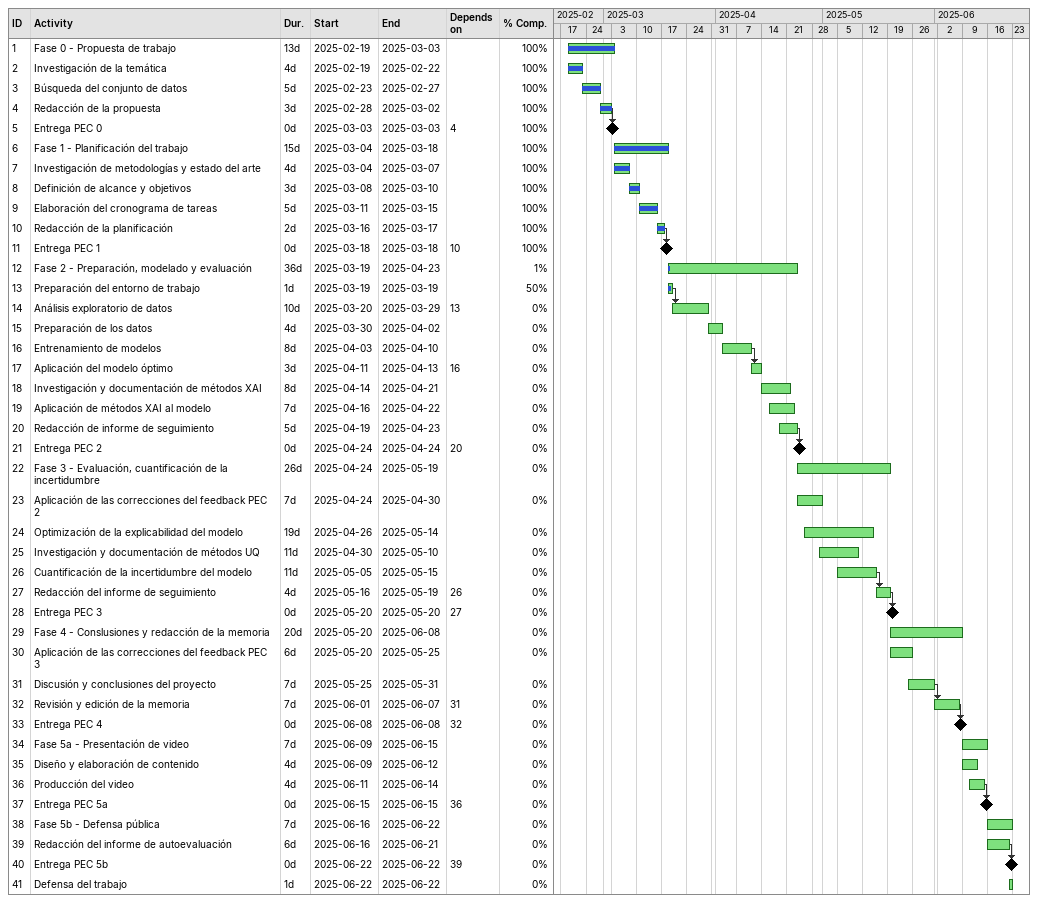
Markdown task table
| ID | Task | Duration | Start | Finish | Predecessors | % complete |
|---|---|---|---|---|---|---|
| 1 | Fase 0 - Propuesta de trabajo | 13d | 2025-02-19 | 2025-03-03 |  | 100 |
| 2 | Investigación de la temática | 4d | 2025-02-19 | 2025-02-22 |  | 100 |
| 3 | Búsqueda del conjunto de datos | 5d | 2025-02-23 | 2025-02-27 |  | 100 |
| 4 | Redacción de la propuesta | 3d | 2025-02-28 | 2025-03-02 |  | 100 |
| 5 | Entrega PEC 0 | 0d | 2025-03-03 | 2025-03-03 | 4 | 100 |
| 6 | Fase 1 - Planificación del trabajo | 15d | 2025-03-04 | 2025-03-18 |  | 100 |
| 7 | Investigación de metodologías y estado del arte | 4d | 2025-03-04 | 2025-03-07 |  | 100 |
| 8 | Definición de alcance y objetivos | 3d | 2025-03-08 | 2025-03-10 |  | 100 |
| 9 | Elaboración del cronograma de tareas | 5d | 2025-03-11 | 2025-03-15 |  | 100 |
| 10 | Redacción de la planificación | 2d | 2025-03-16 | 2025-03-17 |  | 100 |
| 11 | Entrega PEC 1 | 0d | 2025-03-18 | 2025-03-18 | 10 | 100 |
| 12 | Fase 2 - Preparación, modelado y evaluación | 36d | 2025-03-19 | 2025-04-23 |  | 1 |
| 13 | Preparación del entorno de trabajo | 1d | 2025-03-19 | 2025-03-19 |  | 50 |
| 14 | Análisis exploratorio de datos | 10d | 2025-03-20 | 2025-03-29 | 13 | 0 |
| 15 | Preparación de los datos | 4d | 2025-03-30 | 2025-04-02 |  | 0 |
| 16 | Entrenamiento de modelos | 8d | 2025-04-03 | 2025-04-10 |  | 0 |
| 17 | Aplicación del modelo óptimo | 3d | 2025-04-11 | 2025-04-13 | 16 | 0 |
| 18 | Investigación y documentación de métodos XAI | 8d | 2025-04-14 | 2025-04-21 |  | 0 |
| 19 | Aplicación de métodos XAI al modelo | 7d | 2025-04-16 | 2025-04-22 |  | 0 |
| 20 | Redacción de informe de seguimiento | 5d | 2025-04-19 | 2025-04-23 |  | 0 |
| 21 | Entrega PEC 2 | 0d | 2025-04-24 | 2025-04-24 | 20 | 0 |
| 22 | Fase 3 - Evaluación, cuantificación de la incertidumbre | 26d | 2025-04-24 | 2025-05-19 |  | 0 |
| 23 | Aplicación de las correcciones del feedback PEC 2 | 7d | 2025-04-24 | 2025-04-30 |  | 0 |
| 24 | Optimización de la explicabilidad del modelo | 19d | 2025-04-26 | 2025-05-14 |  | 0 |
| 25 | Investigación y documentación de métodos UQ | 11d | 2025-04-30 | 2025-05-10 |  | 0 |
| 26 | Cuantificación de la incertidumbre del modelo | 11d | 2025-05-05 | 2025-05-15 |  | 0 |
| 27 | Redacción del informe de seguimiento | 4d | 2025-05-16 | 2025-05-19 | 26 | 0 |
| 28 | Entrega PEC 3 | 0d | 2025-05-20 | 2025-05-20 | 27 | 0 |
| 29 | Fase 4 - Conslusiones y redacción de la memoria | 20d | 2025-05-20 | 2025-06-08 |  | 0 |
| 30 | Aplicación de las correcciones del feedback PEC 3 | 6d | 2025-05-20 | 2025-05-25 |  | 0 |
| 31 | Discusión y conclusiones del proyecto | 7d | 2025-05-25 | 2025-05-31 |  | 0 |
| 32 | Revisión y edición de la memoria | 7d | 2025-06-01 | 2025-06-07 | 31 | 0 |
| 33 | Entrega PEC 4 | 0d | 2025-06-08 | 2025-06-08 | 32 | 0 |
| 34 | Fase 5a - Presentación de video | 7d | 2025-06-09 | 2025-06-15 |  | 0 |
| 35 | Diseño y elaboración de contenido | 4d | 2025-06-09 | 2025-06-12 |  | 0 |
| 36 | Producción del video | 4d | 2025-06-11 | 2025-06-14 |  | 0 |
| 37 | Entrega PEC 5a | 0d | 2025-06-15 | 2025-06-15 | 36 | 0 |
| 38 | Fase 5b - Defensa pública | 7d | 2025-06-16 | 2025-06-22 |  | 0 |
| 39 | Redacción del informe de autoevaluación | 6d | 2025-06-16 | 2025-06-21 |  | 0 |
| 40 | Entrega PEC 5b | 0d | 2025-06-22 | 2025-06-22 | 39 | 0 |
| 41 | Defensa del trabajo | 1d | 2025-06-22 | 2025-06-22 |  | 0 |
